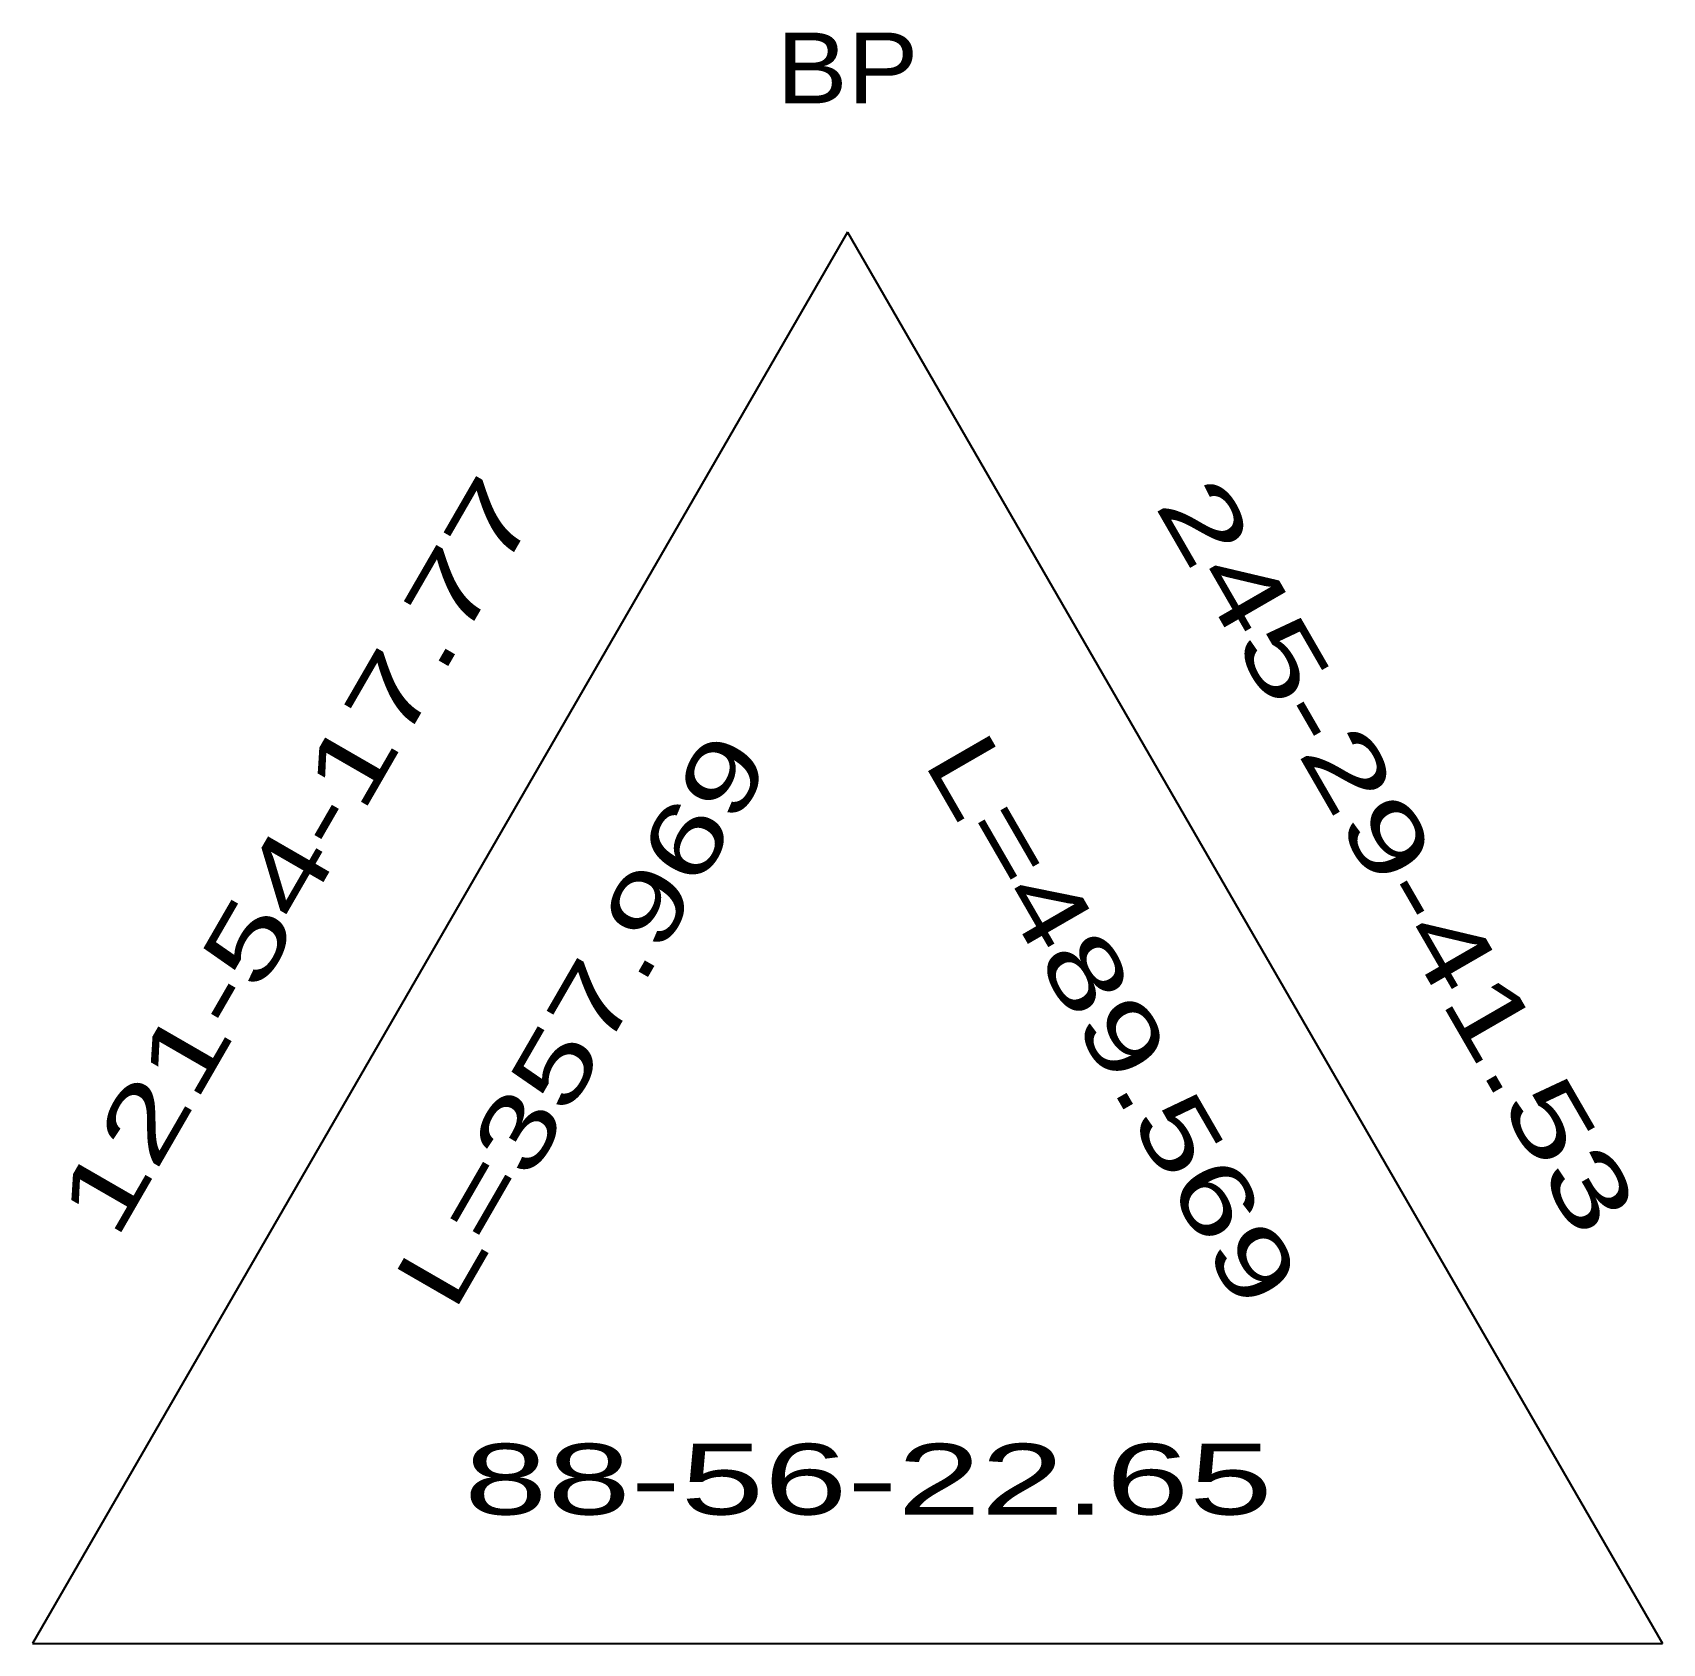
# Model space of a CAD drawing. Header units: millimetres. Extents: x 0 to 841, y 0 to 594.
# Drawn here: x 473.5 to 534.2, y 91.4 to 151.4 of the extents above; entities that cross this region are included whole.
import ezdxf
from ezdxf.enums import TextEntityAlignment as Align

# ---------------------------------------------------------------- set-up
doc = ezdxf.new("R2010")
doc.units = ezdxf.units.MM
doc.header["$LTSCALE"] = 10
for name, color, linetype in [('CA-TABL-LIN2', 1, 'Continuous'), ('CA-TABL-TEX1', 6, 'Continuous'), ('CA-TABL-TEX2', 3, 'Continuous')]:
    doc.layers.add(name, color=color, linetype=linetype)
doc.styles.add('RP2', font='Dotum.ttf')

msp = doc.modelspace()

# ---------------------------------------------------------------- linework, layer by layer
at = {"layer": 'CA-TABL-LIN2', "linetype": 'Continuous'}
for p, q in [((503.82, 144.004), (473.46, 91.418)), ((503.82, 144.004), (534.18, 91.418)), ((473.46, 91.418), (534.18, 91.418))]:
    msp.add_line(p, q, dxfattribs=at)

# ---------------------------------------------------------------- texts
at = {"layer": 'CA-TABL-TEX1', "style": 'RP2', "width": 1.088626}
msp.add_text('BP', height=2.64, dxfattribs=at).set_placement((501.18, 148.804), (506.46, 148.804), align=Align.FIT)
at = {"layer": 'CA-TABL-TEX2', "style": 'RP2'}
for s, rotation, width, p, p2 in [('121-54-17.77', 60, 1.269777, (476.563, 106.393), (492.403, 133.829)), ('245-29-41.53', 300, 1.269777, (515.237, 133.829), (531.077, 106.393)), ('L=357.969', 60, 1.296014, (489.143, 103.703), (501.023, 124.279)), ('L=489.569', 300, 1.296014, (506.617, 124.279), (518.497, 103.703))]:
    msp.add_text(s, height=2.64, rotation=rotation, dxfattribs=dict(at, width=width)).set_placement(p, p2, align=Align.FIT)
at = {"layer": 'CA-TABL-TEX2', "style": 'RP2', "width": 1.318033}
msp.add_text(' 88-56-22.65', height=2.64, dxfattribs=at).set_placement((487.98, 96.218), (519.66, 96.218), align=Align.FIT)

doc.saveas('drawing.dxf')
